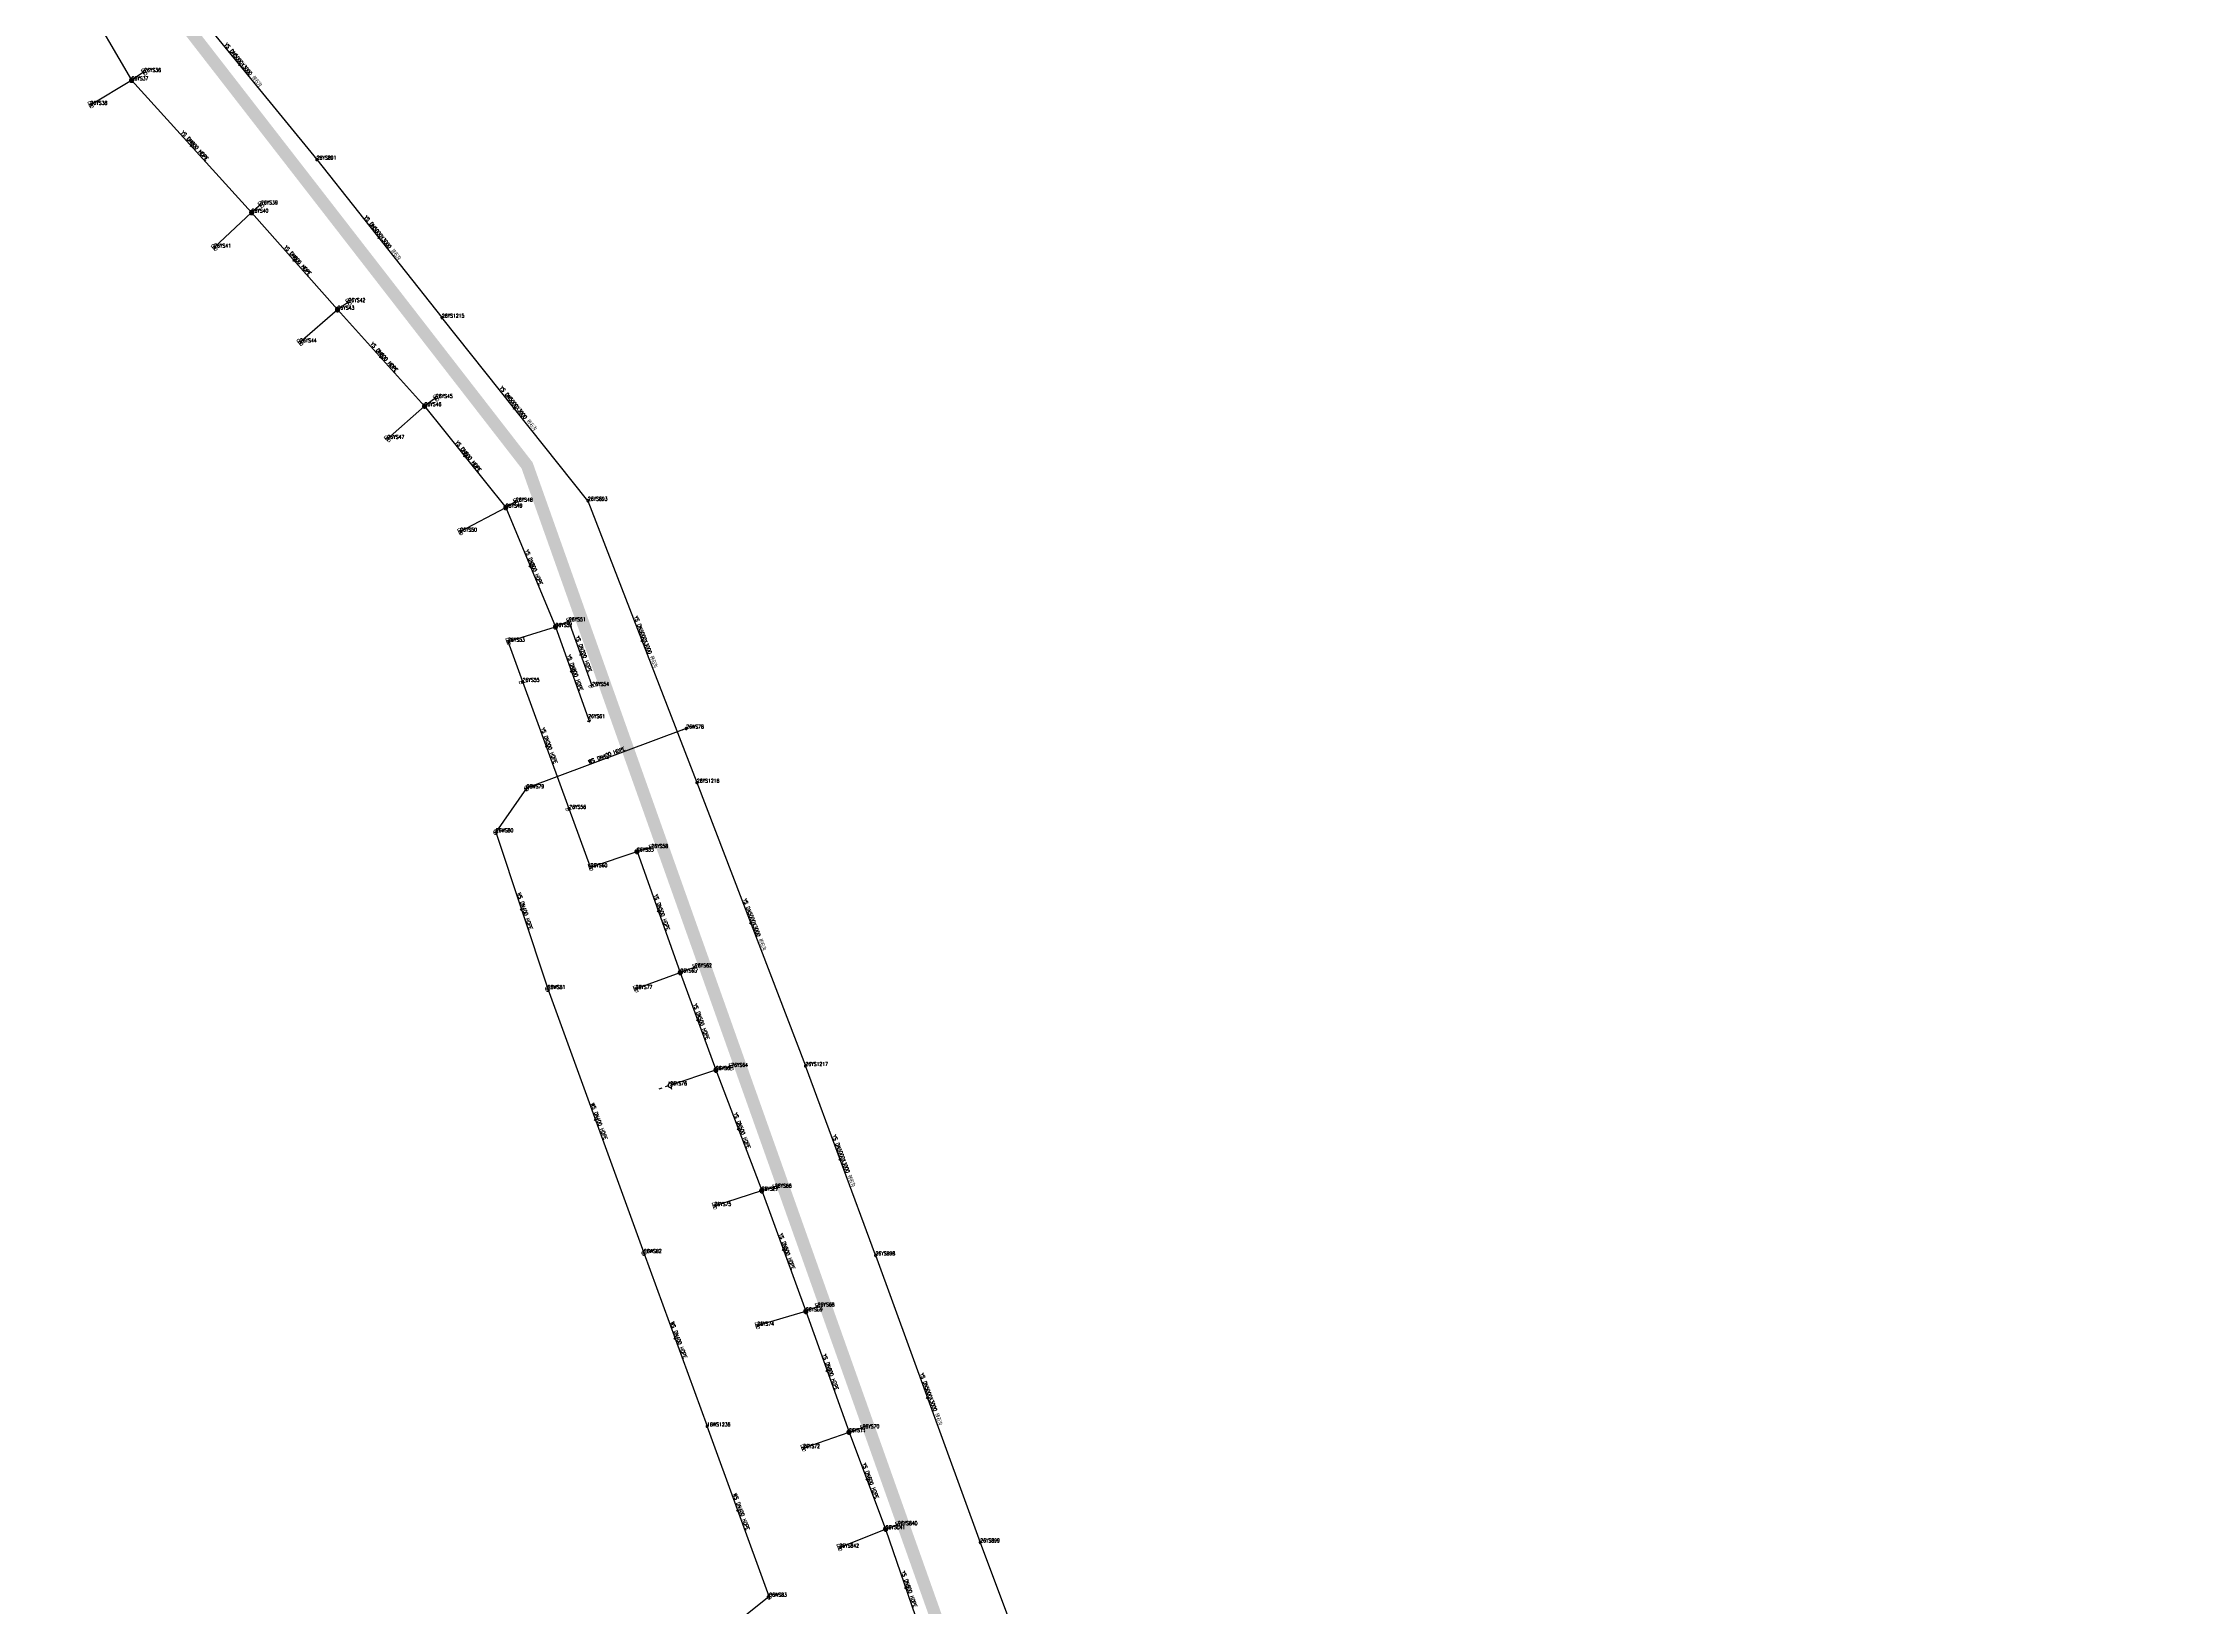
# Model space of a CAD drawing. Extents: x 78813 to 99477, y 2421021 to 2448125.
# Drawn here: x 87987 to 88502, y 2423394 to 2423772 of the extents above; entities that cross this region are included whole.
import ezdxf
from ezdxf.enums import TextEntityAlignment as Align

# ---------------------------------------------------------------- set-up
doc = ezdxf.new("R2010")
doc.units = 0
doc.set_wipeout_variables(frame=1)
doc.layers.get('0').update_dxf_attribs({"linetype": 'CONTINUOUS'})
for name, color, linetype in [('DX_WS', 16, 'CONTINUOUS'), ('DX_YS', 42, 'CONTINUOUS'), ('道路', 5, 'CONTINUOUS')]:
    doc.layers.add(name, color=color, linetype=linetype)
doc.layers.add('WSLINE', color=7, linetype='CONTINUOUS', true_color=0x7f0000)
doc.layers.add('YSLINE', color=7, linetype='CONTINUOUS', true_color=0xcc9900)
doc.styles.add('CcNameZT', font='txt.SHX', dxfattribs={"width": 0.8, "bigfont": 'HZTXT.SHX'})
doc.styles.add('PointNameZT', font='txt.SHX', dxfattribs={"width": 0.8, "bigfont": 'HZTXT.SHX'})

# ---------------------------------------------------------------- blocks, each defined once
blk = doc.blocks.new('GC546')
at = {"color": 0}
for p in [(0.866, 0.5), (0.866, -0.5)]:
    blk.add_line(p, (0, 0), dxfattribs=at)
blk = doc.blocks.new('PS非普查')
blk.add_lwpolyline([(3.7, 0), (5.3, 0)])
blk.add_wipeout([(0.5, 0), (0.5, 0), (0.5, 0.1), (0.5, 0.1), (0.5, 0.1), (0.5, 0.2), (0.5, 0.2), (0.4, 0.2), (0.4, 0.3), (0.4, 0.3), (0.4, 0.3), (0.4, 0.3), (0.3, 0.4), (0.3, 0.4), (0.3, 0.4), (0.2, 0.4), (0.2, 0.4), (0.2, 0.5), (0.2, 0.5), (0.1, 0.5), (0.1, 0.5), (0.1, 0.5), (0, 0.5), (0, 0.5), (-0.1, 0.5), (-0.1, 0.5), (-0.1, 0.5), (-0.2, 0.5), (-0.2, 0.5), (-0.2, 0.4), (-0.3, 0.4), (-0.3, 0.4), (-0.3, 0.4), (-0.3, 0.4), (-0.4, 0.3), (-0.4, 0.3), (-0.4, 0.3), (-0.4, 0.3), (-0.4, 0.2), (-0.5, 0.2), (-0.5, 0.2), (-0.5, 0.1), (-0.5, 0.1), (-0.5, 0.1), (-0.5, 0), (-0.5, 0), (-0.5, 0), (-0.5, -0.1), (-0.5, -0.1), (-0.5, -0.1), (-0.5, -0.2), (-0.5, -0.2), (-0.4, -0.2), (-0.4, -0.3), (-0.4, -0.3), (-0.4, -0.3), (-0.4, -0.3), (-0.3, -0.4), (-0.3, -0.4), (-0.3, -0.4), (-0.3, -0.4), (-0.2, -0.4), (-0.2, -0.5), (-0.2, -0.5), (-0.1, -0.5), (-0.1, -0.5), (-0.1, -0.5), (0, -0.5), (0, -0.5), (0.1, -0.5), (0.1, -0.5), (0.1, -0.5), (0.2, -0.5), (0.2, -0.5), (0.2, -0.4), (0.2, -0.4), (0.3, -0.4), (0.3, -0.4), (0.3, -0.4), (0.4, -0.3), (0.4, -0.3), (0.4, -0.3), (0.4, -0.3), (0.4, -0.2), (0.5, -0.2), (0.5, -0.2), (0.5, -0.1), (0.5, -0.1), (0.5, -0.1)])
blk.add_line((0.5, 0), (2.1, 0))
blk.add_lwpolyline([(0.5, 0), (0.5, 0), (0.5, 0.1), (0.5, 0.1), (0.5, 0.1), (0.5, 0.2), (0.5, 0.2), (0.4, 0.2), (0.4, 0.3), (0.4, 0.3), (0.4, 0.3), (0.4, 0.3), (0.3, 0.4), (0.3, 0.4), (0.3, 0.4), (0.2, 0.4), (0.2, 0.4), (0.2, 0.5), (0.2, 0.5), (0.1, 0.5), (0.1, 0.5), (0.1, 0.5), (0, 0.5), (0, 0.5), (-0.1, 0.5), (-0.1, 0.5), (-0.1, 0.5), (-0.2, 0.5), (-0.2, 0.5), (-0.2, 0.4), (-0.3, 0.4), (-0.3, 0.4), (-0.3, 0.4), (-0.3, 0.4), (-0.4, 0.3), (-0.4, 0.3), (-0.4, 0.3), (-0.4, 0.3), (-0.4, 0.2), (-0.5, 0.2), (-0.5, 0.2), (-0.5, 0.1), (-0.5, 0.1), (-0.5, 0.1), (-0.5, 0), (-0.5, 0), (-0.5, 0), (-0.5, -0.1), (-0.5, -0.1), (-0.5, -0.1), (-0.5, -0.2), (-0.5, -0.2), (-0.4, -0.2), (-0.4, -0.3), (-0.4, -0.3), (-0.4, -0.3), (-0.4, -0.3), (-0.3, -0.4), (-0.3, -0.4), (-0.3, -0.4), (-0.3, -0.4), (-0.2, -0.4), (-0.2, -0.5), (-0.2, -0.5), (-0.1, -0.5), (-0.1, -0.5), (-0.1, -0.5), (0, -0.5), (0, -0.5), (0.1, -0.5), (0.1, -0.5), (0.1, -0.5), (0.2, -0.5), (0.2, -0.5), (0.2, -0.4), (0.2, -0.4), (0.3, -0.4), (0.3, -0.4), (0.3, -0.4), (0.4, -0.3), (0.4, -0.3), (0.4, -0.3), (0.4, -0.3), (0.4, -0.2), (0.5, -0.2), (0.5, -0.2), (0.5, -0.1), (0.5, -0.1), (0.5, -0.1), (0.5, 0)], close=True)
blk = doc.blocks.new('PS污水井')
blk.add_lwpolyline([(1, 0), (1, 0.1), (1, 0.1), (1, 0.2), (1, 0.3), (0.9, 0.3), (0.9, 0.4), (0.9, 0.5), (0.8, 0.5), (0.8, 0.6), (0.8, 0.6), (0.7, 0.7), (0.7, 0.7), (0.6, 0.8), (0.6, 0.8), (0.5, 0.9), (0.4, 0.9), (0.4, 0.9), (0.3, 1), (0.2, 1), (0.2, 1), (0.1, 1), (0, 1), (0, 1), (-0.1, 1), (-0.2, 1), (-0.2, 1), (-0.3, 1), (-0.4, 0.9), (-0.4, 0.9), (-0.5, 0.9), (-0.6, 0.8), (-0.6, 0.8), (-0.7, 0.7), (-0.7, 0.7), (-0.8, 0.6), (-0.8, 0.6), (-0.8, 0.5), (-0.9, 0.5), (-0.9, 0.4), (-0.9, 0.3), (-1, 0.3), (-1, 0.2), (-1, 0.1), (-1, 0.1), (-1, 0), (-1, -0.1), (-1, -0.1), (-1, -0.2), (-1, -0.3), (-0.9, -0.3), (-0.9, -0.4), (-0.9, -0.5), (-0.8, -0.5), (-0.8, -0.6), (-0.8, -0.6), (-0.7, -0.7), (-0.7, -0.7), (-0.6, -0.8), (-0.6, -0.8), (-0.5, -0.9), (-0.4, -0.9), (-0.4, -0.9), (-0.3, -1), (-0.2, -1), (-0.2, -1), (-0.1, -1), (0, -1), (0, -1), (0.1, -1), (0.2, -1), (0.2, -1), (0.3, -1), (0.4, -0.9), (0.4, -0.9), (0.5, -0.9), (0.6, -0.8), (0.6, -0.8), (0.7, -0.7), (0.7, -0.7), (0.8, -0.6), (0.8, -0.6), (0.8, -0.5), (0.9, -0.5), (0.9, -0.4), (0.9, -0.3), (1, -0.3), (1, -0.2), (1, -0.1), (1, 0)], close=True)
blk.add_wipeout([(1, 0), (1, 0.1), (1, 0.1), (1, 0.2), (1, 0.3), (0.9, 0.3), (0.9, 0.4), (0.9, 0.5), (0.8, 0.5), (0.8, 0.6), (0.8, 0.6), (0.7, 0.7), (0.7, 0.7), (0.6, 0.8), (0.6, 0.8), (0.5, 0.9), (0.4, 0.9), (0.4, 0.9), (0.3, 1), (0.2, 1), (0.2, 1), (0.1, 1), (0, 1), (0, 1), (-0.1, 1), (-0.2, 1), (-0.2, 1), (-0.3, 1), (-0.4, 0.9), (-0.4, 0.9), (-0.5, 0.9), (-0.6, 0.8), (-0.6, 0.8), (-0.7, 0.7), (-0.7, 0.7), (-0.8, 0.6), (-0.8, 0.6), (-0.8, 0.5), (-0.9, 0.5), (-0.9, 0.4), (-0.9, 0.3), (-1, 0.3), (-1, 0.2), (-1, 0.1), (-1, 0.1), (-1, 0), (-1, -0.1), (-1, -0.1), (-1, -0.2), (-1, -0.3), (-0.9, -0.3), (-0.9, -0.4), (-0.9, -0.5), (-0.8, -0.5), (-0.8, -0.6), (-0.8, -0.6), (-0.7, -0.7), (-0.7, -0.7), (-0.6, -0.8), (-0.6, -0.8), (-0.5, -0.9), (-0.4, -0.9), (-0.4, -0.9), (-0.3, -1), (-0.2, -1), (-0.2, -1), (-0.1, -1), (0, -1), (0, -1), (0.1, -1), (0.2, -1), (0.2, -1), (0.3, -1), (0.4, -0.9), (0.4, -0.9), (0.5, -0.9), (0.6, -0.8), (0.6, -0.8), (0.7, -0.7), (0.7, -0.7), (0.8, -0.6), (0.8, -0.6), (0.8, -0.5), (0.9, -0.5), (0.9, -0.4), (0.9, -0.3), (1, -0.3), (1, -0.2), (1, -0.1)])
for p, q in [((-1, 0), (0, 0)), ((0, 1), (0, 0)), ((0, 0), (0, -1)), ((0, 0), (1, 0))]:
    blk.add_line(p, q)
blk = doc.blocks.new('PS管线点')
blk.add_wipeout([(0.5, 0), (0.5, 0), (0.5, 0.1), (0.5, 0.1), (0.5, 0.1), (0.5, 0.2), (0.5, 0.2), (0.4, 0.2), (0.4, 0.3), (0.4, 0.3), (0.4, 0.3), (0.4, 0.3), (0.3, 0.4), (0.3, 0.4), (0.3, 0.4), (0.2, 0.4), (0.2, 0.4), (0.2, 0.5), (0.2, 0.5), (0.1, 0.5), (0.1, 0.5), (0.1, 0.5), (0, 0.5), (0, 0.5), (-0.1, 0.5), (-0.1, 0.5), (-0.1, 0.5), (-0.2, 0.5), (-0.2, 0.5), (-0.2, 0.4), (-0.3, 0.4), (-0.3, 0.4), (-0.3, 0.4), (-0.3, 0.4), (-0.4, 0.3), (-0.4, 0.3), (-0.4, 0.3), (-0.4, 0.3), (-0.4, 0.2), (-0.5, 0.2), (-0.5, 0.2), (-0.5, 0.1), (-0.5, 0.1), (-0.5, 0.1), (-0.5, 0), (-0.5, 0), (-0.5, 0), (-0.5, -0.1), (-0.5, -0.1), (-0.5, -0.1), (-0.5, -0.2), (-0.5, -0.2), (-0.4, -0.2), (-0.4, -0.3), (-0.4, -0.3), (-0.4, -0.3), (-0.4, -0.3), (-0.3, -0.4), (-0.3, -0.4), (-0.3, -0.4), (-0.3, -0.4), (-0.2, -0.4), (-0.2, -0.5), (-0.2, -0.5), (-0.1, -0.5), (-0.1, -0.5), (-0.1, -0.5), (0, -0.5), (0, -0.5), (0.1, -0.5), (0.1, -0.5), (0.1, -0.5), (0.2, -0.5), (0.2, -0.5), (0.2, -0.4), (0.2, -0.4), (0.3, -0.4), (0.3, -0.4), (0.3, -0.4), (0.4, -0.3), (0.4, -0.3), (0.4, -0.3), (0.4, -0.3), (0.4, -0.2), (0.5, -0.2), (0.5, -0.2), (0.5, -0.1), (0.5, -0.1), (0.5, -0.1)])
blk.add_lwpolyline([(0.5, 0), (0.5, 0), (0.5, 0.1), (0.5, 0.1), (0.5, 0.1), (0.5, 0.2), (0.5, 0.2), (0.4, 0.2), (0.4, 0.3), (0.4, 0.3), (0.4, 0.3), (0.4, 0.3), (0.3, 0.4), (0.3, 0.4), (0.3, 0.4), (0.2, 0.4), (0.2, 0.4), (0.2, 0.5), (0.2, 0.5), (0.1, 0.5), (0.1, 0.5), (0.1, 0.5), (0, 0.5), (0, 0.5), (-0.1, 0.5), (-0.1, 0.5), (-0.1, 0.5), (-0.2, 0.5), (-0.2, 0.5), (-0.2, 0.4), (-0.3, 0.4), (-0.3, 0.4), (-0.3, 0.4), (-0.3, 0.4), (-0.4, 0.3), (-0.4, 0.3), (-0.4, 0.3), (-0.4, 0.3), (-0.4, 0.2), (-0.5, 0.2), (-0.5, 0.2), (-0.5, 0.1), (-0.5, 0.1), (-0.5, 0.1), (-0.5, 0), (-0.5, 0), (-0.5, 0), (-0.5, -0.1), (-0.5, -0.1), (-0.5, -0.1), (-0.5, -0.2), (-0.5, -0.2), (-0.4, -0.2), (-0.4, -0.3), (-0.4, -0.3), (-0.4, -0.3), (-0.4, -0.3), (-0.3, -0.4), (-0.3, -0.4), (-0.3, -0.4), (-0.3, -0.4), (-0.2, -0.4), (-0.2, -0.5), (-0.2, -0.5), (-0.1, -0.5), (-0.1, -0.5), (-0.1, -0.5), (0, -0.5), (0, -0.5), (0.1, -0.5), (0.1, -0.5), (0.1, -0.5), (0.2, -0.5), (0.2, -0.5), (0.2, -0.4), (0.2, -0.4), (0.3, -0.4), (0.3, -0.4), (0.3, -0.4), (0.4, -0.3), (0.4, -0.3), (0.4, -0.3), (0.4, -0.3), (0.4, -0.2), (0.5, -0.2), (0.5, -0.2), (0.5, -0.1), (0.5, -0.1), (0.5, -0.1), (0.5, 0)], close=True)
blk = doc.blocks.new('PS雨水井')
blk.add_lwpolyline([(1, 0), (1, 0.1), (1, 0.1), (1, 0.2), (1, 0.3), (0.9, 0.3), (0.9, 0.4), (0.9, 0.5), (0.8, 0.5), (0.8, 0.6), (0.8, 0.6), (0.7, 0.7), (0.7, 0.7), (0.6, 0.8), (0.6, 0.8), (0.5, 0.9), (0.4, 0.9), (0.4, 0.9), (0.3, 1), (0.2, 1), (0.2, 1), (0.1, 1), (0, 1), (0, 1), (-0.1, 1), (-0.2, 1), (-0.2, 1), (-0.3, 1), (-0.4, 0.9), (-0.4, 0.9), (-0.5, 0.9), (-0.6, 0.8), (-0.6, 0.8), (-0.7, 0.7), (-0.7, 0.7), (-0.8, 0.6), (-0.8, 0.6), (-0.8, 0.5), (-0.9, 0.5), (-0.9, 0.4), (-0.9, 0.3), (-1, 0.3), (-1, 0.2), (-1, 0.1), (-1, 0.1), (-1, 0), (-1, -0.1), (-1, -0.1), (-1, -0.2), (-1, -0.3), (-0.9, -0.3), (-0.9, -0.4), (-0.9, -0.5), (-0.8, -0.5), (-0.8, -0.6), (-0.8, -0.6), (-0.7, -0.7), (-0.7, -0.7), (-0.6, -0.8), (-0.6, -0.8), (-0.5, -0.9), (-0.4, -0.9), (-0.4, -0.9), (-0.3, -1), (-0.2, -1), (-0.2, -1), (-0.1, -1), (0, -1), (0, -1), (0.1, -1), (0.2, -1), (0.2, -1), (0.3, -1), (0.4, -0.9), (0.4, -0.9), (0.5, -0.9), (0.6, -0.8), (0.6, -0.8), (0.7, -0.7), (0.7, -0.7), (0.8, -0.6), (0.8, -0.6), (0.8, -0.5), (0.9, -0.5), (0.9, -0.4), (0.9, -0.3), (1, -0.3), (1, -0.2), (1, -0.1), (1, 0)], close=True)
blk.add_wipeout([(1, 0), (1, 0.1), (1, 0.1), (1, 0.2), (1, 0.3), (0.9, 0.3), (0.9, 0.4), (0.9, 0.5), (0.8, 0.5), (0.8, 0.6), (0.8, 0.6), (0.7, 0.7), (0.7, 0.7), (0.6, 0.8), (0.6, 0.8), (0.5, 0.9), (0.4, 0.9), (0.4, 0.9), (0.3, 1), (0.2, 1), (0.2, 1), (0.1, 1), (0, 1), (0, 1), (-0.1, 1), (-0.2, 1), (-0.2, 1), (-0.3, 1), (-0.4, 0.9), (-0.4, 0.9), (-0.5, 0.9), (-0.6, 0.8), (-0.6, 0.8), (-0.7, 0.7), (-0.7, 0.7), (-0.8, 0.6), (-0.8, 0.6), (-0.8, 0.5), (-0.9, 0.5), (-0.9, 0.4), (-0.9, 0.3), (-1, 0.3), (-1, 0.2), (-1, 0.1), (-1, 0.1), (-1, 0), (-1, -0.1), (-1, -0.1), (-1, -0.2), (-1, -0.3), (-0.9, -0.3), (-0.9, -0.4), (-0.9, -0.5), (-0.8, -0.5), (-0.8, -0.6), (-0.8, -0.6), (-0.7, -0.7), (-0.7, -0.7), (-0.6, -0.8), (-0.6, -0.8), (-0.5, -0.9), (-0.4, -0.9), (-0.4, -0.9), (-0.3, -1), (-0.2, -1), (-0.2, -1), (-0.1, -1), (0, -1), (0, -1), (0.1, -1), (0.2, -1), (0.2, -1), (0.3, -1), (0.4, -0.9), (0.4, -0.9), (0.5, -0.9), (0.6, -0.8), (0.6, -0.8), (0.7, -0.7), (0.7, -0.7), (0.8, -0.6), (0.8, -0.6), (0.8, -0.5), (0.9, -0.5), (0.9, -0.4), (0.9, -0.3), (1, -0.3), (1, -0.2), (1, -0.1)])
for p, q in [((-1, 0), (0, 0)), ((-0.9, 0.5), (0, 0.5)), ((0, 1), (0, 0)), ((0, 0.5), (0.9, 0.5)), ((0, 0), (0, -1)), ((0, 0), (1, 0)), ((-0.9, -0.5), (0, -0.5)), ((0, -0.5), (0.9, -0.5))]:
    blk.add_line(p, q)
blk = doc.blocks.new('PS出水口')
for points in [[(0, 0), (2, 0)], [(1.1, -0.9), (2, 0), (1.1, 0.9)]]:
    blk.add_lwpolyline(points)
blk = doc.blocks.new('PS雨篦')
blk.add_lwpolyline([(-1.5, 0.5), (0, 0.5), (1.5, 0.5), (1.5, -0.5), (0, -0.5), (-1.5, -0.5)], close=True)
blk.add_wipeout([(-1.5, 0.5), (0, 0.5), (1.5, 0.5), (1.5, -0.5), (0, -0.5), (-1.5, -0.5)])
for p, q in [((-0.5, -0.5), (-0.5, 0.5)), ((0.5, -0.5), (0.5, 0.5))]:
    blk.add_line(p, q)
blk = doc.blocks.new('PS预留口')
blk.add_lwpolyline([(4.2, 0), (5.8, 0)])
blk.add_wipeout([(1, 0), (1, 0.1), (1, 0.1), (1, 0.2), (1, 0.3), (0.9, 0.3), (0.9, 0.4), (0.9, 0.5), (0.8, 0.5), (0.8, 0.6), (0.8, 0.6), (0.7, 0.7), (0.7, 0.7), (0.6, 0.8), (0.6, 0.8), (0.5, 0.9), (0.4, 0.9), (0.4, 0.9), (0.3, 1), (0.2, 1), (0.2, 1), (0.1, 1), (0, 1), (0, 1), (-0.1, 1), (-0.2, 1), (-0.2, 1), (-0.3, 1), (-0.4, 0.9), (-0.4, 0.9), (-0.5, 0.9), (-0.6, 0.8), (-0.6, 0.8), (-0.7, 0.7), (-0.7, 0.7), (-0.8, 0.6), (-0.8, 0.6), (-0.8, 0.5), (-0.9, 0.5), (-0.9, 0.4), (-0.9, 0.3), (-1, 0.3), (-1, 0.2), (-1, 0.1), (-1, 0.1), (-1, 0), (-1, -0.1), (-1, -0.1), (-1, -0.2), (-1, -0.3), (-0.9, -0.3), (-0.9, -0.4), (-0.9, -0.5), (-0.8, -0.5), (-0.8, -0.6), (-0.8, -0.6), (-0.7, -0.7), (-0.7, -0.7), (-0.6, -0.8), (-0.6, -0.8), (-0.5, -0.9), (-0.4, -0.9), (-0.4, -0.9), (-0.3, -1), (-0.2, -1), (-0.2, -1), (-0.1, -1), (0, -1), (0, -1), (0.1, -1), (0.2, -1), (0.2, -1), (0.3, -1), (0.4, -0.9), (0.4, -0.9), (0.5, -0.9), (0.6, -0.8), (0.6, -0.8), (0.7, -0.7), (0.7, -0.7), (0.8, -0.6), (0.8, -0.6), (0.8, -0.5), (0.9, -0.5), (0.9, -0.4), (0.9, -0.3), (1, -0.3), (1, -0.2), (1, -0.1)])
blk.add_line((1, 0), (2.6, 0))
blk.add_lwpolyline([(1, 0), (1, 0.1), (1, 0.1), (1, 0.2), (1, 0.3), (0.9, 0.3), (0.9, 0.4), (0.9, 0.5), (0.8, 0.5), (0.8, 0.6), (0.8, 0.6), (0.7, 0.7), (0.7, 0.7), (0.6, 0.8), (0.6, 0.8), (0.5, 0.9), (0.4, 0.9), (0.4, 0.9), (0.3, 1), (0.2, 1), (0.2, 1), (0.1, 1), (0, 1), (0, 1), (-0.1, 1), (-0.2, 1), (-0.2, 1), (-0.3, 1), (-0.4, 0.9), (-0.4, 0.9), (-0.5, 0.9), (-0.6, 0.8), (-0.6, 0.8), (-0.7, 0.7), (-0.7, 0.7), (-0.8, 0.6), (-0.8, 0.6), (-0.8, 0.5), (-0.9, 0.5), (-0.9, 0.4), (-0.9, 0.3), (-1, 0.3), (-1, 0.2), (-1, 0.1), (-1, 0.1), (-1, 0), (-1, -0.1), (-1, -0.1), (-1, -0.2), (-1, -0.3), (-0.9, -0.3), (-0.9, -0.4), (-0.9, -0.5), (-0.8, -0.5), (-0.8, -0.6), (-0.8, -0.6), (-0.7, -0.7), (-0.7, -0.7), (-0.6, -0.8), (-0.6, -0.8), (-0.5, -0.9), (-0.4, -0.9), (-0.4, -0.9), (-0.3, -1), (-0.2, -1), (-0.2, -1), (-0.1, -1), (0, -1), (0, -1), (0.1, -1), (0.2, -1), (0.2, -1), (0.3, -1), (0.4, -0.9), (0.4, -0.9), (0.5, -0.9), (0.6, -0.8), (0.6, -0.8), (0.7, -0.7), (0.7, -0.7), (0.8, -0.6), (0.8, -0.6), (0.8, -0.5), (0.9, -0.5), (0.9, -0.4), (0.9, -0.3), (1, -0.3), (1, -0.2), (1, -0.1), (1, 0)], close=True)
for points in [[(0, 1), (0, 2)], [(0, -2), (0, -1)]]:
    blk.add_lwpolyline(points)

msp = doc.modelspace()

# ---------------------------------------------------------------- block references
at = {"layer": 'DX_WS', "yscale": 0.5, "zscale": 0.5}
for p, xscale, rotation in [((88122.7, 2423598.77, 2.64), 0.4999999999777038, 20.55213621718051), ((88102.26, 2423562.03, 2.69), 0.5000000001928171, 108.3122794254365), ((88120.15, 2423511.21, 2.8), 0.5000000000501882, 110.0342342208988), ((88139.4, 2423458.41, 2.76), 0.4999999999172883, 110.0190603486853), ((88154.52, 2423416.91, 2.8), 0.5000000000533644, 110.0342761215705)]:
    msp.add_blockref('GC546', p, dxfattribs=dict(at, xscale=xscale, rotation=rotation))
at = {"layer": 'DX_YS', "yscale": 0.5, "zscale": 0.5}
for name, p, xscale, rotation in [('GC546', (88034.21, 2423766.11, 1.8), 0.5000000001590522, 129.2148932316485), ('GC546', (88022.54, 2423746.58, 3.18), 0.4999999999384648, 132.19775836775), ('GC546', (88067.87, 2423724.32, 1.84), 0.499999999952911, 128.4073351011539), ('GC546', (88047.39, 2423718.88, 3.18), 0.5000000001358662, 131.4789044532522), ('GC546', (88068.28, 2423695.52, 3.23), 0.4999999999385487, 132.1097461852897), ('GC546', (88100.61, 2423683.14, 1.85), 0.4999999998630797, 128.5533491753704), ('GC546', (88088.6, 2423671.62, 3.2), 0.4999999999106179, 128.63899738154), ('GC546', (88104.4, 2423644.95, 3.1), 0.5000000000627379, 112.5945911133739), ('GC546', (88131.41, 2423626.97, 1.87), 0.5000000000461531, 111.15009242248), ('GC546', (88114.35, 2423619.53, 3.05), 0.4999999998522783, 109.7711303113868), ('GC546', (88116.48, 2423624.09, 4.47), 0.5000000001809228, 289.9088384511774), ('PS出水口', (88118.31, 2423608.52, 3.05), 0.4999999998522783, 289.7711303113868), ('GC546', (88108.12, 2423601.95, 4.08), 0.50000000004452, 290.1457478732382), ('GC546', (88135.33, 2423561.68, 3.51), 0.4999999998162312, 109.6755552329536), ('GC546', (88157.68, 2423558.72, 1.91), 0.4999999997999546, 110.9536325550148), ('GC546', (88144.85, 2423535.3, 3.48), 0.5000000000610494, 110.0618215382006), ('GC546', (88154.68, 2423508.96, 3.43), 0.4999999998940289, 110.7922876354743), ('GC546', (88179.24, 2423501.64, 2.03), 0.5000000000756059, 110.295999817295), ('GC546', (88165.54, 2423479.81, 3.41), 0.5000000000391385, 110.0696919444444), ('GC546', (88176.08, 2423450.65, 3.36), 0.5000000001866725, 109.6533263997791), ('GC546', (88200.34, 2423444.11, 0.49), 0.4999999998006137, 110.0328591946594), ('GC546', (88185.71, 2423424.36, 3.33), 0.4999999999805272, 110.7186730284896), ('GC546', (88195.08, 2423398.25, 3.24), 0.4999999999067418, 108.9209836626984)]:
    msp.add_blockref(name, p, dxfattribs=dict(at, xscale=xscale, rotation=rotation))

# ---------------------------------------------------------------- texts
at = {"layer": 'DX_WS', "style": 'PointNameZT', "width": 0.8}
for s, p in [('26WS78', (88141.98, 2423606, 2.64)), ('26WS79', (88103.42, 2423591.55, 2.58)), ('26WS80', (88095.99, 2423580.96, 2.52)), ('26WS81', (88108.52, 2423543.1, 2.86)), ('26WS82', (88131.78, 2423479.33, 2.74)), ('18WS1236', (88147.02, 2423437.49, 2.78)), ('26WS83', (88162.03, 2423396.33, 2.82))]:
    msp.add_text(s, height=0.9, dxfattribs=at).set_placement(p)
at = {"layer": 'DX_WS', "style": 'CcNameZT', "width": 0.8}
for rotation, p in [(20.5521, (88122.61, 2423599.01, 2.64)), (288.3123, (88102.5, 2423562.11, 2.52)), (290.0342, (88120.39, 2423511.3, 2.86)), (290.0191, (88139.63, 2423458.5, 2.74)), (290.0343, (88154.76, 2423417, 2.78))]:
    msp.add_text(' WS DN400 HDPE', height=0.9, rotation=rotation, dxfattribs=at).set_placement(p, align=Align.CENTER)
at = {"layer": 'DX_YS', "style": 'CcNameZT', "width": 0.8}
for s, rotation, p in [(' YS DN5000X3000 砖石沟', 309.2149, (88034.41, 2423766.26, 1.76)), (' YS DN800 HDPE', 312.1978, (88022.73, 2423746.75, 3.18)), (' YS DN5000X3000 砖石沟', 308.4073, (88068.06, 2423724.48, 1.84)), (' YS DN800 HDPE', 311.4789, (88047.58, 2423719.05, 3.18)), (' YS DN800 HDPE', 312.1097, (88068.47, 2423695.68, 3.21)), (' YS DN5000X3000 砖石沟', 308.5533, (88100.81, 2423683.29, 1.84)), (' YS DN800 HDPE', 308.639, (88088.8, 2423671.77, 3.25)), (' YS DN800 HDPE', 292.5946, (88104.63, 2423645.04, 3.14)), (' YS DN5000X3000 砖石沟', 291.1501, (88131.64, 2423627.06, 1.85)), (' YS DN200 HDPE', 289.9088, (88116.71, 2423624.17, 4.51)), (' YS DN800 HDPE', 289.7711, (88114.59, 2423619.62, 3.06)), (' YS DN200 HDPE', 290.1457, (88108.35, 2423602.04, 4.08)), (' YS DN500 HDPE', 289.6755, (88135.56, 2423561.77, 3.55)), (' YS DN5000X3000 砖石沟', 290.9536, (88157.91, 2423558.81, 1.89)), (' YS DN500 HDPE', 290.0618, (88145.09, 2423535.39, 3.48)), (' YS DN500 HDPE', 290.7923, (88154.92, 2423509.05, 3.45)), (' YS DN5000X3000 砖石沟', 290.296, (88179.47, 2423501.73, 1.93)), (' YS DN600 HDPE', 290.0697, (88165.78, 2423479.9, 3.42)), (' YS DN600 HDPE', 289.6533, (88176.31, 2423450.74, 3.4)), (' YS DN5000X3000 砖石沟', 290.0329, (88200.57, 2423444.19, 2.14)), (' YS DN600 HDPE', 290.7187, (88185.95, 2423424.45, 3.34)), (' YS DN600 HDPE', 288.921, (88195.31, 2423398.33, 3.31))]:
    msp.add_text(s, height=0.9, rotation=rotation, dxfattribs=at).set_placement(p, align=Align.CENTER)
at = {"layer": 'DX_YS', "style": 'PointNameZT', "width": 0.8}
for s, p in [('26YS36', (88011.07, 2423764.57, 4.5)), ('26YS37', (88008.05, 2423762.56, 3.18)), ('26YS38', (87998.12, 2423756.64, 4.36)), ('26YS891', (88052.75, 2423743.39, 1.84)), ('26YS39', (88039.28, 2423732.57, 4.4)), ('26YS40', (88037.03, 2423730.6, 3.18)), ('26YS41', (88027.99, 2423722.16, 4.42)), ('26YS43', (88057.76, 2423707.16, 3.21)), ('26YS42', (88060.43, 2423709, 4.39)), ('26YS1215', (88082.98, 2423705.25, 1.84)), ('26YS44', (88048.68, 2423699.27, 4.32)), ('26YS46', (88078.8, 2423683.87, 3.25)), ('26YS45', (88081.55, 2423685.83, 4.43)), ('26YS47', (88069.82, 2423675.97, 4.38)), ('26YS48', (88100.87, 2423660.81, 4.46)), ('26YS893', (88118.24, 2423661.02, 1.85)), ('26YS49', (88098.4, 2423659.36, 3.14)), ('26YS50', (88087.39, 2423653.54, 4.32)), ('26YS52', (88110.4, 2423630.54, 3.06)), ('26YS51', (88113.65, 2423631.9, 4.42)), ('26YS53', (88098.96, 2423626.99, 4.36)), ('26YS55', (88102.49, 2423617.28, 4.08)), ('26YS54', (88119.3, 2423616.28, 4.51)), ('26YS61', (88118.31, 2423608.52, 3.05)), ('26YS1216', (88144.58, 2423592.93, 1.89)), ('26YS56', (88113.74, 2423586.62, 4.08)), ('26YS59', (88130.1, 2423576.29, 3.55)), ('26YS58', (88133.54, 2423577.15, 4.38)), ('26YS60', (88118.89, 2423572.51, 4.36)), ('26YS63', (88140.55, 2423547.07, 3.48)), ('26YS62', (88144.1, 2423548.33, 4.45)), ('26YS77', (88129.76, 2423543.1, 4.33)), ('26YS65', (88149.15, 2423523.53, 3.45)), ('26YS64', (88152.85, 2423524.3, 4.45)), ('26YS1217', (88170.78, 2423524.51, 1.93)), ('26YS76', (88138.1, 2423519.83, 4.2)), ('26YS75', (88148.78, 2423490.69, 4.43)), ('26YS67', (88160.21, 2423494.39, 3.42)), ('26YS66', (88163.38, 2423495.12, 4.68)), ('26YS898', (88187.7, 2423478.77, 2.14)), ('26YS69', (88170.87, 2423465.24, 3.4)), ('26YS68', (88173.73, 2423466.43, 4.39)), ('26YS74', (88159.14, 2423461.79, 4.36)), ('26YS71', (88181.29, 2423436.06, 3.34)), ('26YS70', (88184.57, 2423436.98, 4.43)), ('26YS72', (88170.21, 2423432.22, 4.43)), ('26YS840', (88193.1, 2423413.62, 4.32)), ('26YS842', (88178.97, 2423408.2, 4.43)), ('26YS841', (88190.14, 2423412.65, 3.31)), ('26YS899', (88212.98, 2423409.44, -1.15))]:
    msp.add_text(s, height=0.9, dxfattribs=at).set_placement(p)

# ---------------------------------------------------------------- next in the draw order: block references
at = {"layer": 'DX_WS', "xscale": 0.4999999999777038, "yscale": 0.5, "zscale": 0.5, "rotation": 200.5521362171805}
msp.add_blockref('PS非普查', (88141.98, 2423606, 2.64), dxfattribs=at)
at = {"layer": 'DX_WS', "xscale": 0.5, "yscale": 0.5, "zscale": 0.5}
for name, p in [('PS污水井', (88103.42, 2423591.55, 2.58)), ('PS污水井', (88095.99, 2423580.96, 2.52)), ('PS污水井', (88108.52, 2423543.1, 2.86)), ('PS污水井', (88131.78, 2423479.33, 2.74)), ('PS管线点', (88147.02, 2423437.49, 2.78)), ('PS污水井', (88162.03, 2423396.33, 2.82))]:
    msp.add_blockref(name, p, dxfattribs=at)
at = {"layer": 'DX_YS', "xscale": 0.5, "yscale": 0.5, "zscale": 0.5}
for name, p in [('PS雨水井', (88008.05, 2423762.56, 3.18)), ('PS管线点', (88052.75, 2423743.39, 1.84)), ('PS雨水井', (88037.03, 2423730.6, 3.18)), ('PS雨水井', (88057.76, 2423707.16, 3.21)), ('PS管线点', (88082.98, 2423705.25, 1.84)), ('PS雨水井', (88078.8, 2423683.87, 3.25)), ('PS管线点', (88118.24, 2423661.02, 1.85)), ('PS雨水井', (88098.4, 2423659.36, 3.14)), ('PS雨水井', (88110.4, 2423630.54, 3.06)), ('PS管线点', (88144.58, 2423592.93, 1.89)), ('PS雨水井', (88130.1, 2423576.29, 3.55)), ('PS雨水井', (88140.55, 2423547.07, 3.48)), ('PS雨水井', (88149.15, 2423523.53, 3.45)), ('PS管线点', (88170.78, 2423524.51, 1.93)), ('PS雨水井', (88160.21, 2423494.39, 3.42)), ('PS管线点', (88187.7, 2423478.77, 2.14)), ('PS雨水井', (88170.87, 2423465.24, 3.4)), ('PS雨水井', (88190.14, 2423412.65, 3.31)), ('PS管线点', (88212.98, 2423409.44, -1.15))]:
    msp.add_blockref(name, p, dxfattribs=at)
at = {"layer": 'DX_YS', "yscale": 0.5, "zscale": 0.5}
for name, p, xscale, rotation in [('PS雨篦', (87998.12, 2423756.64, 4.36), 0.4999999998174564, 300.8066006660069), ('PS雨篦', (88027.99, 2423722.16, 4.42), 0.5000000001515816, 313.0252916424604), ('PS雨篦', (88048.68, 2423699.27, 4.32), 0.4999999999593918, 310.9801631488131), ('PS雨篦', (88069.82, 2423675.97, 4.38), 0.5000000000157231, 311.3381454995107), ('PS雨篦', (88087.39, 2423653.54, 4.32), 0.4999999998137981, 297.8245485577125), ('PS雨篦', (88098.96, 2423626.99, 4.36), 0.5000000001527242, 287.2241218752318), ('PS雨篦', (88102.49, 2423617.28, 4.08), 0.4999999999533239, 19.98689625566283), ('PS雨篦', (88119.3, 2423616.28, 4.51), 0.5000000000080091, 19.90883846012708), ('PS雨篦', (88113.74, 2423586.62, 4.08), 0.5000000000787125, 20.14574789844376), ('PS雨篦', (88118.89, 2423572.51, 4.36), 0.5000000001565714, 288.6339448477482), ('PS雨篦', (88129.76, 2423543.1, 4.33), 0.5000000001374161, 290.2142773958655), ('PS雨篦', (88152.85, 2423524.3, 4.45), 0.4999999999947785, 101.7880544031571), ('PS预留口', (88138.1, 2423519.83, 4.2), 0.5000000000403971, 198.4940070163713), ('PS雨篦', (88148.78, 2423490.69, 4.43), 0.4999999999618622, 287.9059127814278), ('PS雨篦', (88159.14, 2423461.79, 4.36), 0.500000000090469, 286.3884819819378), ('PS雨篦', (88184.57, 2423436.98, 4.43), 0.5000000002115509, 105.4908418430885), ('PS雨篦', (88170.21, 2423432.22, 4.43), 0.5000000001727071, 289.1505099467435), ('PS雨篦', (88178.97, 2423408.2, 4.43), 0.5000000000450668, 291.7545175365213)]:
    msp.add_blockref(name, p, dxfattribs=dict(at, xscale=xscale, rotation=rotation))

# ---------------------------------------------------------------- next in the draw order: linework, layer by layer
at = {"layer": 'WSLINE'}
for p, q in [((88141.98, 2423606, 2.64), (88103.42, 2423591.55, 2.63)), ((88103.42, 2423591.55, 2.58), (88095.99, 2423580.96, 2.52)), ((88095.99, 2423580.96, 2.52), (88108.52, 2423543.1, 2.86)), ((88108.52, 2423543.1, 2.86), (88131.78, 2423479.33, 2.74)), ((88131.78, 2423479.33, 2.74), (88147.02, 2423437.49, 2.78)), ((88162.03, 2423396.33, 2.82), (88147.02, 2423437.49, 2.78)), ((88162.03, 2423396.33, 2.82), (88137.13, 2423376.55, 2.97))]:
    msp.add_line(p, q, dxfattribs=at)
at = {"layer": 'YSLINE'}
for p, q in [((88015.68, 2423788.83, 1.76), (88052.75, 2423743.39, 1.84)), ((88118.24, 2423661.02, 1.85), (88144.58, 2423592.93, 1.89)), ((88098.96, 2423626.99, 4.36), (88110.4, 2423630.54, 4.25)), ((88102.49, 2423617.28, 4.08), (88098.96, 2423626.99, 4.09)), ((88113.74, 2423586.62, 4.08), (88102.49, 2423617.28, 4.08)), ((88118.89, 2423572.51, 4.36), (88113.74, 2423586.62, 4.08)), ((88118.89, 2423572.51, 4.36), (88130.1, 2423576.29, 4.16)), ((88129.76, 2423543.1, 4.33), (88140.55, 2423547.07, 4.26)), ((88138.1, 2423519.83, 4.2), (88149.15, 2423523.53, 4.25)), ((88152.85, 2423524.3, 4.45), (88149.15, 2423523.53, 4.31)), ((88149.15, 2423523.53, 3.45), (88160.21, 2423494.39, 3.42)), ((88187.7, 2423478.77, 2.14), (88170.78, 2423524.51, 1.93)), ((88148.78, 2423490.69, 4.43), (88160.21, 2423494.39, 4.15)), ((88212.98, 2423409.44, -1.15), (88229.18, 2423366.25, -1.14))]:
    msp.add_line(p, q, dxfattribs=at)

# ---------------------------------------------------------------- next in the draw order: block references
at = {"layer": 'DX_YS', "yscale": 0.5, "zscale": 0.5}
for p, xscale, rotation in [((88011.07, 2423764.57, 4.5), 0.5000000001146627, 123.5627437740379), ((88039.28, 2423732.57, 4.4), 0.4999999999516299, 131.2453905146489), ((88060.43, 2423709, 4.39), 0.4999999998785015, 124.5922886944683), ((88081.55, 2423685.83, 4.43), 0.5000000000200663, 125.5475560319065), ((88100.87, 2423660.81, 4.46), 0.5000000001757483, 120.5252944464563), ((88113.65, 2423631.9, 4.42), 0.5000000001664502, 112.6586239174104), ((88133.54, 2423577.15, 4.38), 0.5000000002237408, 103.8949084023332), ((88144.1, 2423548.33, 4.45), 0.5000000000801585, 109.5042431093528), ((88163.38, 2423495.12, 4.68), 0.4999999998183605, 103.0025367832152), ((88173.73, 2423466.43, 4.39), 0.4999999999792092, 112.5559346483901), ((88193.1, 2423413.62, 4.32), 0.4999999998062331, 108.0452667615387)]:
    msp.add_blockref('PS雨篦', p, dxfattribs=dict(at, xscale=xscale, rotation=rotation))
at = {"layer": 'DX_YS', "xscale": 0.5, "yscale": 0.5, "zscale": 0.5}
msp.add_blockref('PS雨水井', (88181.29, 2423436.06, 3.34), dxfattribs=at)

# ---------------------------------------------------------------- next in the draw order: linework, layer by layer
at = {"layer": 'YSLINE'}
for p, q in [((87989.23, 2423794.66, 3.19), (88008.05, 2423762.56, 3.16)), ((88011.07, 2423764.57, 4.5), (88008.05, 2423762.56, 4.41)), ((87998.12, 2423756.64, 4.36), (88008.05, 2423762.56, 4.24)), ((88008.05, 2423762.56, 3.18), (88037.03, 2423730.6, 3.18)), ((88052.75, 2423743.39, 1.84), (88082.98, 2423705.25, 1.84)), ((88027.99, 2423722.16, 4.42), (88037.03, 2423730.6, 4.3)), ((88039.28, 2423732.57, 4.4), (88037.03, 2423730.6, 4.35)), ((88037.03, 2423730.6, 3.18), (88057.76, 2423707.16, 3.19)), ((88060.43, 2423709, 4.39), (88057.76, 2423707.16, 4.3)), ((88048.68, 2423699.27, 4.32), (88057.76, 2423707.16, 4.17)), ((88057.76, 2423707.16, 3.21), (88078.8, 2423683.87, 3.25)), ((88118.24, 2423661.02, 1.85), (88082.98, 2423705.25, 1.84)), ((88069.82, 2423675.97, 4.38), (88078.8, 2423683.87, 4.18)), ((88081.55, 2423685.83, 4.43), (88078.8, 2423683.87, 4.29)), ((88078.8, 2423683.87, 3.25), (88098.4, 2423659.36, 3.14)), ((88087.39, 2423653.54, 4.32), (88098.4, 2423659.36, 4.29)), ((88100.87, 2423660.81, 4.46), (88098.4, 2423659.36, 4.32)), ((88098.4, 2423659.36, 3.14), (88110.4, 2423630.54, 3.06)), ((88113.65, 2423631.9, 4.42), (88110.4, 2423630.54, 4.25)), ((88110.4, 2423630.54, 3.06), (88118.31, 2423608.52, 3.05)), ((88119.3, 2423616.28, 4.51), (88113.65, 2423631.9, 4.42)), ((88144.58, 2423592.93, 1.89), (88170.78, 2423524.51, 1.93)), ((88133.54, 2423577.15, 4.38), (88130.1, 2423576.29, 4.26)), ((88130.1, 2423576.29, 3.55), (88140.55, 2423547.07, 3.48)), ((88144.1, 2423548.33, 4.45), (88140.55, 2423547.07, 4.38)), ((88140.55, 2423547.07, 3.48), (88149.15, 2423523.53, 3.49)), ((88163.38, 2423495.12, 4.68), (88160.21, 2423494.39, 4.22)), ((88160.21, 2423494.39, 3.42), (88170.87, 2423465.24, 3.4)), ((88187.7, 2423478.77, 2.14), (88212.98, 2423409.44, -1.15)), ((88173.73, 2423466.43, 4.39), (88170.87, 2423465.24, 4.35)), ((88159.14, 2423461.79, 4.36), (88170.87, 2423465.24, 4.37)), ((88170.87, 2423465.24, 3.4), (88181.29, 2423436.06, 3.33)), ((88170.21, 2423432.22, 4.43), (88181.29, 2423436.06, 4.24)), ((88184.57, 2423436.98, 4.43), (88181.29, 2423436.06, 4.26)), ((88181.29, 2423436.06, 3.34), (88190.14, 2423412.65, 3.31)), ((88178.97, 2423408.2, 4.43), (88190.14, 2423412.65, 4.34)), ((88193.1, 2423413.62, 4.32), (88190.14, 2423412.65, 4.35)), ((88190.14, 2423412.65, 3.31), (88200.02, 2423383.84, 3.17))]:
    msp.add_line(p, q, dxfattribs=at)
at = {"layer": '道路', "const_width": 3, "flags": 128}
msp.add_lwpolyline([(88140.05, 2424984.04), (88069.32, 2424492.81), (87989.54, 2423935.99), (87988.07, 2423818.43), (88103.55, 2423669.54), (88500.57, 2422551.26)], dxfattribs=at)

doc.saveas('drawing.dxf')
